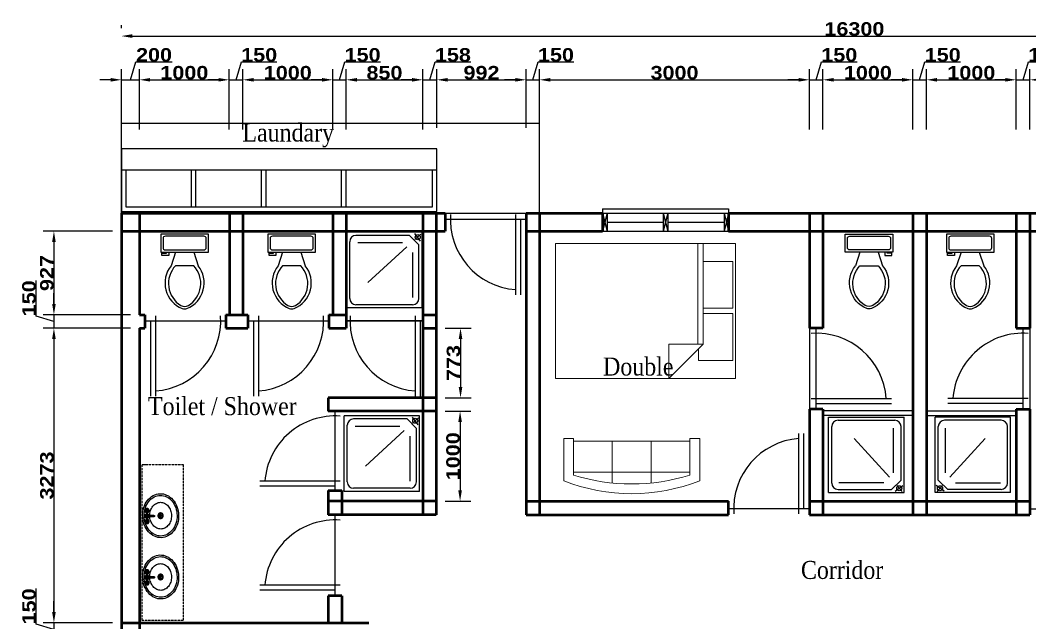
# Model space of a CAD drawing. Header units: metres. Extents: x -375439 to -92892, y 227570 to 490033.
# Drawn here: x -141303 to -130078, y 253145 to 259840 of the extents above; entities that cross this region are included whole.
import ezdxf

# ---------------------------------------------------------------- set-up
doc = ezdxf.new("R2010")
doc.units = ezdxf.units.M
doc.header["$MEASUREMENT"] = 0
doc.linetypes.add('ACAD_ISO05W100', pattern=[36, 24, -3, 0, -3, 0, -3, 0, -3])
for name, color, linetype in [('.18', 7, 'Continuous'), ('.20', 7, 'Continuous'), ('Layer10', 252, 'ACAD_ISO05W100'), ('PLUMBING', 1, 'Continuous')]:
    doc.layers.add(name, color=color, linetype=linetype)
for name, color, linetype, lineweight in [('.25', 1, 'Continuous', 25), ('.50', 7, 'Continuous', 50), ('dimensioning', 1, 'Continuous', 20), ('furniture', 8, 'Continuous', 18)]:
    doc.layers.add(name, color=color, linetype=linetype, lineweight=lineweight)
doc.styles.get("Standard").update_dxf_attribs({"font": ''})
doc.styles.get('Standard').set_extended_font_data('Arial Black')
doc.dimstyles.new('DIN', dxfattribs={"dimtxt": 150, "dimasz": 120, "dimexe": 120, "dimexo": 100, "dimtad": 1, "dimdec": 0, "dimdsep": 46, "dimtxsty": 'Standard', "dimcen": 2.5, "dimadec": 0, "dimazin": 0, "dimtfac": 1, "dimtdec": 0, "dimtmove": 0, "dimatfit": 3, "dimfxl": 1, "dimtvp": 1, "dimtolj": 1, "dimtzin": 0, "dimarcsym": 0})

# ---------------------------------------------------------------- blocks, each defined once
blk = doc.blocks.new('Toilet - top')
for p, q in [((9.5, -6), (9.5, -2)), ((-10, -8.5), (-8, -8.5)), ((-10, -9.5), (-10, -8.5)), ((-8, -8.5), (-8, -8)), ((-7, -8), (-7, -9.5)), ((-4, -8), (-6, -14)), ((4, -8), (6, -14)), ((-7, -9.5), (-10, -9.5)), ((4, -14), (-4, -14))]:
    blk.add_line(p, q)
blk.add_lwpolyline([(10.5, -8), (10.5, 0), (-10.5, 0), (-10.5, -8)], close=True)
for points in [[(-9.5, -2), (-9.5, -6)], [(8.5, -1), (-8.5, -1)], [(-8.5, -7), (8.5, -7)]]:
    blk.add_lwpolyline(points)
for centre, radius, start, end in [((-8.62, -1.88), 0.884, 81.8699, 188.1301), ((8.62, -1.88), 0.884, 351.8699, 98.1301), ((-8.62, -6.12), 0.884, 171.8699, 278.1301), ((8.62, -6.12), 0.884, 261.8699, 8.1301), ((3.52, -21.58), 12.17, 141.4691, 247.9714), ((4.2, -21.82), 11.33, 136.3677, 238.9468), ((-3.52, -21.58), 12.17, 292.0284, 38.5307), ((-4.2, -21.82), 11.33, 301.053, 43.6321), ((0, -27.88), 4, 245.7318, 294.2682), ((0, -29), 4, 254.8605, 285.1395)]:
    blk.add_arc(centre, radius, start, end)
blk = doc.blocks.new('Faucet - Bathroom top')
for p, q in [((-4.107, 0.125), (-4.375, 0.125)), ((-3.75, 0.4788), (-3.75, 0.75)), ((-3.5, 0.482), (-3.5, 0.75)), ((-3.1461, 0.125), (-2.875, 0.125)), ((3.143, 0.125), (2.875, 0.125)), ((3.5, 0.4788), (3.5, 0.75)), ((3.75, 0.482), (3.75, 0.75)), ((4.1039, 0.125), (4.375, 0.125)), ((-4.1039, -0.125), (-4.375, -0.125)), ((-3.75, -0.4821), (-3.75, -0.75)), ((-3.5, -0.4789), (-3.5, -0.75)), ((-3.143, -0.125), (-2.875, -0.125)), ((-0.5, -0.8639), (-0.5, -4.5)), ((0.5, -4.5), (0.5, -0.8631)), ((3.1461, -0.125), (2.875, -0.125)), ((3.5, -0.4821), (3.5, -0.75)), ((3.75, -0.4789), (3.75, -0.75)), ((4.107, -0.125), (4.375, -0.125))]:
    blk.add_line(p, q)
for centre, radius in [((-3.625, 0), 1.375), ((-4.625, 0), 0.2795), ((-3.625, 0), 0.5), ((-3.625, 1), 0.2795), ((-2.625, 0), 0.2795), ((0, 0), 0.5), ((3.625, 0), 1.375), ((2.625, 0), 0.2795), ((3.625, 0), 0.5), ((3.625, 1), 0.2795), ((4.625, 0), 0.2795), ((-3.625, -1), 0.2795), ((3.625, -1), 0.2795)]:
    blk.add_circle(centre, radius)
for centre, radius, start, end in [((-3.625, 0), 1, 105.2407, 164.2093), ((-3.625, 0), 1, 16.44125, 74.07887), ((0, 0), 1.5, 289.6514, 250.3603), ((0, 0), 1, 300.3431, 239.7554), ((3.625, 0), 1, 106.12, 164.0884), ((3.625, 0), 1, 16.23422, 73.90469), ((-3.625, 0), 1, 196.2342, 253.9047), ((-3.625, 0), 1, 286.12, 344.0884), ((0, -4.5), 0.5, 180, 0), ((3.625, 0), 1, 196.4413, 254.0789), ((3.625, 0), 1, 285.2407, 344.2093)]:
    blk.add_arc(centre, radius, start, end)
blk = doc.blocks.new('Sink - Oval top')
for p, q in [((-1, 0), (1, 0)), ((0, 1), (0, -1))]:
    blk.add_line(p, q)
at = {"linetype": 'Continuous'}
for points in [[(-12.23, 0.39, 0.117634), (-11.46, -3.36, 0.104469), (-8.88, -6.8, 0.090016), (-5.08, -9.07, 0.08192), (-0.32, -10.02, 0.08192), (4.49, -9.38, 0.090016), (8.42, -7.36, 0.104469), (11.22, -4.09, 0.117634), (12.23, -0.39, 0.117634), (11.46, 3.36, 0.104469), (8.88, 6.8, 0.090016), (5.08, 9.07, 0.08192), (0.32, 10.02, 0.08192), (-4.49, 9.38, 0.090016), (-8.42, 7.36, 0.104469), (-11.22, 4.09, 0.117634)], [(-11.29, 0.16, 0.118622), (-10.52, -3.25, 0.104678), (-8.07, -6.36, 0.089562), (-4.54, -8.37, 0.081185), (-0.13, -9.15, 0.081185), (4.3, -8.49, 0.089562), (7.89, -6.58, 0.104678), (10.42, -3.55, 0.118622), (11.29, -0.16, 0.118622), (10.52, 3.25, 0.104678), (8.07, 6.36, 0.089562), (4.54, 8.37, 0.081185), (0.13, 9.15, 0.081185), (-4.3, 8.49, 0.089562), (-7.89, 6.58, 0.104678), (-10.42, 3.55, 0.118622)], [(-7.42, 0.08, 0.118283), (-6.91, -2.17, 0.104607), (-5.29, -4.21, 0.089718), (-2.97, -5.53, 0.081436), (-0.07, -6.04, 0.081436), (2.84, -5.59, 0.089718), (5.2, -4.33, 0.104607), (6.86, -2.32, 0.118283), (7.42, -0.08, 0.118283), (6.91, 2.17, 0.104607), (5.29, 4.21, 0.089718), (2.97, 5.53, 0.081436), (0.07, 6.04, 0.081436), (-2.84, 5.59, 0.089718), (-5.2, 4.33, 0.104607), (-6.86, 2.32, 0.118283)]]:
    blk.add_lwpolyline(points, format="xyb", close=True, dxfattribs=at)
for radius in [1.5, 1]:
    blk.add_circle((0, 0), radius)
blk = doc.blocks.new('*D108')
at = {"layer": 'Defpoints', "color": 0}
for p in [(-123878, 259664), (-140178, 258000), (-123878, 257000)]:
    blk.add_point(p, dxfattribs=at)
at = {"layer": 'dimensioning', "color": 0, "lineweight": -2}
for p, q in [((-140178, 259750), (-140178, 259784)), ((-123878, 258750), (-123878, 259784)), ((-140058, 259664), (-123998, 259664))]:
    blk.add_line(p, q, dxfattribs=at)
at = {"layer": 'dimensioning', "color": 0}
for points in [[(-140058, 259684), (-140058, 259644), (-140178, 259664)], [(-123998, 259684), (-123998, 259644), (-123878, 259664)]]:
    blk.add_solid(points, dxfattribs=at)
at = {"layer": 'dimensioning', "color": 0, "insert": (-132028, 259742), "char_height": 150, "attachment_point": 5}
blk.add_mtext('\\A1;16300', dxfattribs=at)
blk = doc.blocks.new('*D109')
at = {"layer": 'Defpoints', "color": 0}
for p in [(-139978, 259178), (-140178, 256874), (-139978, 256874)]:
    blk.add_point(p, dxfattribs=at)
at = {"layer": 'dimensioning', "color": 0, "lineweight": -2}
for p, q in [((-140078, 259178), (-140018, 259376)), ((-140018, 259376), (-139612, 259376)), ((-140178, 258624), (-140178, 259298)), ((-139978, 258624), (-139978, 259298)), ((-140298, 259178), (-140418, 259178)), ((-140178, 259178), (-139978, 259178)), ((-140178, 259178), (-139978, 259178)), ((-139858, 259178), (-139738, 259178))]:
    blk.add_line(p, q, dxfattribs=at)
at = {"layer": 'dimensioning', "color": 0}
for points in [[(-140298, 259198), (-140298, 259158), (-140178, 259178)], [(-139858, 259198), (-139858, 259158), (-139978, 259178)]]:
    blk.add_solid(points, dxfattribs=at)
at = {"layer": 'dimensioning', "color": 0, "insert": (-139815, 259454), "char_height": 150, "attachment_point": 5}
blk.add_mtext('\\A1;200', dxfattribs=at)
blk = doc.blocks.new('*D110')
at = {"layer": 'Defpoints', "color": 0}
for p in [(-138978, 259178), (-139978, 256874), (-138978, 256874)]:
    blk.add_point(p, dxfattribs=at)
at = {"layer": 'dimensioning', "color": 0, "lineweight": -2}
for p, q in [((-139978, 258624), (-139978, 259298)), ((-138978, 258624), (-138978, 259298)), ((-139858, 259178), (-139098, 259178))]:
    blk.add_line(p, q, dxfattribs=at)
at = {"layer": 'dimensioning', "color": 0}
for points in [[(-139858, 259198), (-139858, 259158), (-139978, 259178)], [(-139098, 259198), (-139098, 259158), (-138978, 259178)]]:
    blk.add_solid(points, dxfattribs=at)
at = {"layer": 'dimensioning', "color": 0, "insert": (-139478, 259256), "char_height": 150, "attachment_point": 5}
blk.add_mtext('\\A1;1000', dxfattribs=at)
blk = doc.blocks.new('*D111')
at = {"layer": 'Defpoints', "color": 0}
for p in [(-138828, 259178), (-138978, 256874), (-138828, 256874)]:
    blk.add_point(p, dxfattribs=at)
at = {"layer": 'dimensioning', "color": 0, "lineweight": -2}
for p, q in [((-138903, 259178), (-138843, 259376)), ((-138843, 259376), (-138448, 259376)), ((-138978, 258624), (-138978, 259298)), ((-138828, 258624), (-138828, 259298)), ((-139098, 259178), (-139218, 259178)), ((-138978, 259178), (-138828, 259178)), ((-138978, 259178), (-138828, 259178)), ((-138708, 259178), (-138588, 259178))]:
    blk.add_line(p, q, dxfattribs=at)
at = {"layer": 'dimensioning', "color": 0}
for points in [[(-139098, 259198), (-139098, 259158), (-138978, 259178)], [(-138708, 259198), (-138708, 259158), (-138828, 259178)]]:
    blk.add_solid(points, dxfattribs=at)
at = {"layer": 'dimensioning', "color": 0, "insert": (-138646, 259454), "char_height": 150, "attachment_point": 5}
blk.add_mtext('\\A1;150', dxfattribs=at)
blk = doc.blocks.new('*D112')
at = {"layer": 'Defpoints', "color": 0}
for p in [(-137828, 259178), (-138828, 256874), (-137828, 256874)]:
    blk.add_point(p, dxfattribs=at)
at = {"layer": 'dimensioning', "color": 0, "lineweight": -2}
for p, q in [((-138828, 258624), (-138828, 259298)), ((-137828, 258624), (-137828, 259298)), ((-138708, 259178), (-137948, 259178))]:
    blk.add_line(p, q, dxfattribs=at)
at = {"layer": 'dimensioning', "color": 0}
for points in [[(-138708, 259198), (-138708, 259158), (-138828, 259178)], [(-137948, 259198), (-137948, 259158), (-137828, 259178)]]:
    blk.add_solid(points, dxfattribs=at)
at = {"layer": 'dimensioning', "color": 0, "insert": (-138328, 259256), "char_height": 150, "attachment_point": 5}
blk.add_mtext('\\A1;1000', dxfattribs=at)
blk = doc.blocks.new('*D113')
at = {"layer": 'Defpoints', "color": 0}
for p in [(-137678, 259178), (-137828, 256874), (-137678, 256874)]:
    blk.add_point(p, dxfattribs=at)
at = {"layer": 'dimensioning', "color": 0, "lineweight": -2}
for p, q in [((-137753, 259178), (-137693, 259376)), ((-137693, 259376), (-137298, 259376)), ((-137828, 258624), (-137828, 259298)), ((-137678, 258624), (-137678, 259298)), ((-137948, 259178), (-138068, 259178)), ((-137828, 259178), (-137678, 259178)), ((-137828, 259178), (-137678, 259178)), ((-137558, 259178), (-137438, 259178))]:
    blk.add_line(p, q, dxfattribs=at)
at = {"layer": 'dimensioning', "color": 0}
for points in [[(-137948, 259198), (-137948, 259158), (-137828, 259178)], [(-137558, 259198), (-137558, 259158), (-137678, 259178)]]:
    blk.add_solid(points, dxfattribs=at)
at = {"layer": 'dimensioning', "color": 0, "insert": (-137496, 259454), "char_height": 150, "attachment_point": 5}
blk.add_mtext('\\A1;150', dxfattribs=at)
blk = doc.blocks.new('*D114')
at = {"layer": 'Defpoints', "color": 0}
for p in [(-136828, 259178), (-137678, 256874), (-136828, 256874)]:
    blk.add_point(p, dxfattribs=at)
at = {"layer": 'dimensioning', "color": 0, "lineweight": -2}
for p, q in [((-137678, 258624), (-137678, 259298)), ((-136828, 258624), (-136828, 259298)), ((-137558, 259178), (-136948, 259178))]:
    blk.add_line(p, q, dxfattribs=at)
at = {"layer": 'dimensioning', "color": 0}
for points in [[(-137558, 259198), (-137558, 259158), (-137678, 259178)], [(-136948, 259198), (-136948, 259158), (-136828, 259178)]]:
    blk.add_solid(points, dxfattribs=at)
at = {"layer": 'dimensioning', "color": 0, "insert": (-137253, 259256), "char_height": 150, "attachment_point": 5}
blk.add_mtext('\\A1;850', dxfattribs=at)
blk = doc.blocks.new('*D115')
at = {"layer": 'Defpoints', "color": 0}
for p in [(-136670, 259178), (-136828, 256874), (-136670, 256894)]:
    blk.add_point(p, dxfattribs=at)
at = {"layer": 'dimensioning', "color": 0, "lineweight": -2}
for p, q in [((-136749, 259178), (-136689, 259376)), ((-136689, 259376), (-136294, 259376)), ((-136828, 258624), (-136828, 259298)), ((-136670, 258644), (-136670, 259298)), ((-136948, 259178), (-137068, 259178)), ((-136828, 259178), (-136670, 259178)), ((-136828, 259178), (-136670, 259178)), ((-136550, 259178), (-136430, 259178))]:
    blk.add_line(p, q, dxfattribs=at)
at = {"layer": 'dimensioning', "color": 0}
for points in [[(-136948, 259198), (-136948, 259158), (-136828, 259178)], [(-136550, 259198), (-136550, 259158), (-136670, 259178)]]:
    blk.add_solid(points, dxfattribs=at)
at = {"layer": 'dimensioning', "color": 0, "insert": (-136492, 259454), "char_height": 150, "attachment_point": 5}
blk.add_mtext('\\A1;158', dxfattribs=at)
blk = doc.blocks.new('*D116')
at = {"layer": 'Defpoints', "color": 0}
for p in [(-135678, 259178), (-136670, 256894), (-135678, 256894)]:
    blk.add_point(p, dxfattribs=at)
at = {"layer": 'dimensioning', "color": 0, "lineweight": -2}
for p, q in [((-136670, 258644), (-136670, 259298)), ((-135678, 258644), (-135678, 259298)), ((-136550, 259178), (-135798, 259178))]:
    blk.add_line(p, q, dxfattribs=at)
at = {"layer": 'dimensioning', "color": 0}
for points in [[(-136550, 259198), (-136550, 259158), (-136670, 259178)], [(-135798, 259198), (-135798, 259158), (-135678, 259178)]]:
    blk.add_solid(points, dxfattribs=at)
at = {"layer": 'dimensioning', "color": 0, "insert": (-136174, 259256), "char_height": 150, "attachment_point": 5}
blk.add_mtext('\\A1;992', dxfattribs=at)
blk = doc.blocks.new('*D117')
at = {"layer": 'Defpoints', "color": 0}
for p in [(-135528, 259178), (-135678, 256894), (-135528, 256874)]:
    blk.add_point(p, dxfattribs=at)
at = {"layer": 'dimensioning', "color": 0, "lineweight": -2}
for p, q in [((-135603, 259178), (-135543, 259376)), ((-135543, 259376), (-135148, 259376)), ((-135678, 258644), (-135678, 259298)), ((-135528, 258624), (-135528, 259298)), ((-135798, 259178), (-135918, 259178)), ((-135678, 259178), (-135528, 259178)), ((-135678, 259178), (-135528, 259178)), ((-135408, 259178), (-135288, 259178))]:
    blk.add_line(p, q, dxfattribs=at)
at = {"layer": 'dimensioning', "color": 0}
for points in [[(-135798, 259198), (-135798, 259158), (-135678, 259178)], [(-135408, 259198), (-135408, 259158), (-135528, 259178)]]:
    blk.add_solid(points, dxfattribs=at)
at = {"layer": 'dimensioning', "color": 0, "insert": (-135346, 259454), "char_height": 150, "attachment_point": 5}
blk.add_mtext('\\A1;150', dxfattribs=at)
blk = doc.blocks.new('*D118')
at = {"layer": 'Defpoints', "color": 0}
for p in [(-132528, 259178), (-135528, 256874), (-132528, 256874)]:
    blk.add_point(p, dxfattribs=at)
at = {"layer": 'dimensioning', "color": 0, "lineweight": -2}
for p, q in [((-135528, 258624), (-135528, 259298)), ((-132528, 258624), (-132528, 259298)), ((-135408, 259178), (-132648, 259178))]:
    blk.add_line(p, q, dxfattribs=at)
at = {"layer": 'dimensioning', "color": 0}
for points in [[(-135408, 259198), (-135408, 259158), (-135528, 259178)], [(-132648, 259198), (-132648, 259158), (-132528, 259178)]]:
    blk.add_solid(points, dxfattribs=at)
at = {"layer": 'dimensioning', "color": 0, "insert": (-134028, 259256), "char_height": 150, "attachment_point": 5}
blk.add_mtext('\\A1;3000', dxfattribs=at)
blk = doc.blocks.new('*D119')
at = {"layer": 'Defpoints', "color": 0}
for p in [(-132378, 259178), (-132528, 256874), (-132378, 256874)]:
    blk.add_point(p, dxfattribs=at)
at = {"layer": 'dimensioning', "color": 0, "lineweight": -2}
for p, q in [((-132453, 259178), (-132393, 259376)), ((-132393, 259376), (-131998, 259376)), ((-132528, 258624), (-132528, 259298)), ((-132378, 258624), (-132378, 259298)), ((-132648, 259178), (-132768, 259178)), ((-132528, 259178), (-132378, 259178)), ((-132528, 259178), (-132378, 259178)), ((-132258, 259178), (-132138, 259178))]:
    blk.add_line(p, q, dxfattribs=at)
at = {"layer": 'dimensioning', "color": 0}
for points in [[(-132648, 259198), (-132648, 259158), (-132528, 259178)], [(-132258, 259198), (-132258, 259158), (-132378, 259178)]]:
    blk.add_solid(points, dxfattribs=at)
at = {"layer": 'dimensioning', "color": 0, "insert": (-132196, 259454), "char_height": 150, "attachment_point": 5}
blk.add_mtext('\\A1;150', dxfattribs=at)
blk = doc.blocks.new('*D120')
at = {"layer": 'Defpoints', "color": 0}
for p in [(-131378, 259178), (-132378, 256874), (-131378, 256874)]:
    blk.add_point(p, dxfattribs=at)
at = {"layer": 'dimensioning', "color": 0, "lineweight": -2}
for p, q in [((-132378, 258624), (-132378, 259298)), ((-131378, 258624), (-131378, 259298)), ((-132258, 259178), (-131498, 259178))]:
    blk.add_line(p, q, dxfattribs=at)
at = {"layer": 'dimensioning', "color": 0}
for points in [[(-132258, 259198), (-132258, 259158), (-132378, 259178)], [(-131498, 259198), (-131498, 259158), (-131378, 259178)]]:
    blk.add_solid(points, dxfattribs=at)
at = {"layer": 'dimensioning', "color": 0, "insert": (-131878, 259256), "char_height": 150, "attachment_point": 5}
blk.add_mtext('\\A1;1000', dxfattribs=at)
blk = doc.blocks.new('*D121')
at = {"layer": 'Defpoints', "color": 0}
for p in [(-131228, 259178), (-131378, 256874), (-131228, 256874)]:
    blk.add_point(p, dxfattribs=at)
at = {"layer": 'dimensioning', "color": 0, "lineweight": -2}
for p, q in [((-131303, 259178), (-131243, 259376)), ((-131243, 259376), (-130848, 259376)), ((-131378, 258624), (-131378, 259298)), ((-131228, 258624), (-131228, 259298)), ((-131498, 259178), (-131618, 259178)), ((-131378, 259178), (-131228, 259178)), ((-131378, 259178), (-131228, 259178)), ((-131108, 259178), (-130988, 259178))]:
    blk.add_line(p, q, dxfattribs=at)
at = {"layer": 'dimensioning', "color": 0}
for points in [[(-131498, 259198), (-131498, 259158), (-131378, 259178)], [(-131108, 259198), (-131108, 259158), (-131228, 259178)]]:
    blk.add_solid(points, dxfattribs=at)
at = {"layer": 'dimensioning', "color": 0, "insert": (-131046, 259454), "char_height": 150, "attachment_point": 5}
blk.add_mtext('\\A1;150', dxfattribs=at)
blk = doc.blocks.new('*D122')
at = {"layer": 'Defpoints', "color": 0}
for p in [(-130228, 259178), (-131228, 256874), (-130228, 256874)]:
    blk.add_point(p, dxfattribs=at)
at = {"layer": 'dimensioning', "color": 0, "lineweight": -2}
for p, q in [((-131228, 258624), (-131228, 259298)), ((-130228, 258624), (-130228, 259298)), ((-131108, 259178), (-130348, 259178))]:
    blk.add_line(p, q, dxfattribs=at)
at = {"layer": 'dimensioning', "color": 0}
for points in [[(-131108, 259198), (-131108, 259158), (-131228, 259178)], [(-130348, 259198), (-130348, 259158), (-130228, 259178)]]:
    blk.add_solid(points, dxfattribs=at)
at = {"layer": 'dimensioning', "color": 0, "insert": (-130728, 259256), "char_height": 150, "attachment_point": 5}
blk.add_mtext('\\A1;1000', dxfattribs=at)
blk = doc.blocks.new('*D123')
at = {"layer": 'Defpoints', "color": 0}
for p in [(-130078, 259178), (-130228, 256874), (-130078, 256874)]:
    blk.add_point(p, dxfattribs=at)
at = {"layer": 'dimensioning', "color": 0, "lineweight": -2}
for p, q in [((-130153, 259178), (-130093, 259376)), ((-130093, 259376), (-129698, 259376)), ((-130228, 258624), (-130228, 259298)), ((-130078, 258624), (-130078, 259298)), ((-130348, 259178), (-130468, 259178)), ((-130228, 259178), (-130078, 259178)), ((-130228, 259178), (-130078, 259178)), ((-129958, 259178), (-129838, 259178))]:
    blk.add_line(p, q, dxfattribs=at)
at = {"layer": 'dimensioning', "color": 0}
for points in [[(-130348, 259198), (-130348, 259158), (-130228, 259178)], [(-129958, 259198), (-129958, 259158), (-130078, 259178)]]:
    blk.add_solid(points, dxfattribs=at)
at = {"layer": 'dimensioning', "color": 0, "insert": (-129896, 259454), "char_height": 150, "attachment_point": 5}
blk.add_mtext('\\A1;150', dxfattribs=at)
blk = doc.blocks.new('*D128')
at = {"layer": 'Defpoints', "color": 0}
for p in [(-140178, 257495), (-140928, 256568), (-139978, 256568)]:
    blk.add_point(p, dxfattribs=at)
at = {"layer": 'dimensioning', "color": 0, "lineweight": -2}
for p, q in [((-140278, 257495), (-141048, 257495)), ((-140928, 257375), (-140928, 256688)), ((-140078, 256568), (-141048, 256568))]:
    blk.add_line(p, q, dxfattribs=at)
at = {"layer": 'dimensioning', "color": 0}
for points in [[(-140948, 257375), (-140908, 257375), (-140928, 257495)], [(-140948, 256688), (-140908, 256688), (-140928, 256568)]]:
    blk.add_solid(points, dxfattribs=at)
at = {"layer": 'dimensioning', "color": 0, "insert": (-141006, 257031), "char_height": 150, "attachment_point": 5, "rotation": 90}
blk.add_mtext('\\A1;927', dxfattribs=at)
blk = doc.blocks.new('*D129')
at = {"layer": 'Defpoints', "color": 0}
for p in [(-139978, 256568), (-140928, 256418), (-139978, 256418)]:
    blk.add_point(p, dxfattribs=at)
at = {"layer": 'dimensioning', "color": 0, "lineweight": -2}
for p, q in [((-141126, 256552), (-141126, 256947)), ((-140928, 256688), (-140928, 256808)), ((-140928, 256493), (-141126, 256552)), ((-140078, 256568), (-141048, 256568)), ((-140928, 256568), (-140928, 256418)), ((-140928, 256568), (-140928, 256418)), ((-140078, 256418), (-141048, 256418)), ((-140928, 256298), (-140928, 256178))]:
    blk.add_line(p, q, dxfattribs=at)
at = {"layer": 'dimensioning', "color": 0}
for points in [[(-140948, 256688), (-140908, 256688), (-140928, 256568)], [(-140948, 256298), (-140908, 256298), (-140928, 256418)]]:
    blk.add_solid(points, dxfattribs=at)
at = {"layer": 'dimensioning', "color": 0, "insert": (-141205, 256750), "char_height": 150, "attachment_point": 5, "rotation": 90}
blk.add_mtext('\\A1;150', dxfattribs=at)
blk = doc.blocks.new('*D130')
at = {"layer": 'Defpoints', "color": 0}
for p in [(-139978, 256418), (-140928, 253145), (-140178, 253145)]:
    blk.add_point(p, dxfattribs=at)
at = {"layer": 'dimensioning', "color": 0, "lineweight": -2}
for p, q in [((-140078, 256418), (-141048, 256418)), ((-140928, 256298), (-140928, 253265)), ((-140278, 253145), (-141048, 253145))]:
    blk.add_line(p, q, dxfattribs=at)
at = {"layer": 'dimensioning', "color": 0}
for points in [[(-140948, 256298), (-140908, 256298), (-140928, 256418)], [(-140948, 253265), (-140908, 253265), (-140928, 253145)]]:
    blk.add_solid(points, dxfattribs=at)
at = {"layer": 'dimensioning', "color": 0, "insert": (-141006, 254781), "char_height": 150, "attachment_point": 5, "rotation": 90}
blk.add_mtext('\\A1;3273', dxfattribs=at)
blk = doc.blocks.new('*D131')
at = {"layer": 'Defpoints', "color": 0}
for p in [(-140178, 253145), (-140928, 252995), (-140178, 252995)]:
    blk.add_point(p, dxfattribs=at)
at = {"layer": 'dimensioning', "color": 0, "lineweight": -2}
for p, q in [((-141126, 253129), (-141126, 253524)), ((-140928, 253265), (-140928, 253385)), ((-140278, 253145), (-141048, 253145)), ((-140928, 253145), (-140928, 252995)), ((-140928, 253145), (-140928, 252995)), ((-140928, 253070), (-141126, 253129)), ((-140278, 252995), (-141048, 252995)), ((-140928, 252875), (-140928, 252755))]:
    blk.add_line(p, q, dxfattribs=at)
at = {"layer": 'dimensioning', "color": 0}
for points in [[(-140948, 253265), (-140908, 253265), (-140928, 253145)], [(-140948, 252875), (-140908, 252875), (-140928, 252995)]]:
    blk.add_solid(points, dxfattribs=at)
at = {"layer": 'dimensioning', "color": 0, "insert": (-141205, 253327), "char_height": 150, "attachment_point": 5, "rotation": 90}
blk.add_mtext('\\A1;150', dxfattribs=at)
blk = doc.blocks.new('*D136')
at = {"layer": 'Defpoints', "color": 0}
for p in [(-136678, 256418), (-136678, 255645), (-136407, 255645)]:
    blk.add_point(p, dxfattribs=at)
at = {"layer": 'dimensioning', "color": 0, "lineweight": -2}
for p, q in [((-136578, 256418), (-136287, 256418)), ((-136407, 256298), (-136407, 255765)), ((-136578, 255645), (-136287, 255645))]:
    blk.add_line(p, q, dxfattribs=at)
at = {"layer": 'dimensioning', "color": 0}
for points in [[(-136427, 256298), (-136387, 256298), (-136407, 256418)], [(-136427, 255765), (-136387, 255765), (-136407, 255645)]]:
    blk.add_solid(points, dxfattribs=at)
at = {"layer": 'dimensioning', "color": 0, "insert": (-136485, 256031), "char_height": 150, "attachment_point": 5, "rotation": 90}
blk.add_mtext('\\A1;773', dxfattribs=at)
blk = doc.blocks.new('*D137')
at = {"layer": 'Defpoints', "color": 0}
for p in [(-136678, 255495), (-136678, 254495), (-136412, 254495)]:
    blk.add_point(p, dxfattribs=at)
at = {"layer": 'dimensioning', "color": 0, "lineweight": -2}
for p, q in [((-136578, 255495), (-136292, 255495)), ((-136412, 255375), (-136412, 254615)), ((-136578, 254495), (-136292, 254495))]:
    blk.add_line(p, q, dxfattribs=at)
at = {"layer": 'dimensioning', "color": 0}
for points in [[(-136432, 255375), (-136392, 255375), (-136412, 255495)], [(-136432, 254615), (-136392, 254615), (-136412, 254495)]]:
    blk.add_solid(points, dxfattribs=at)
at = {"layer": 'dimensioning', "color": 0, "insert": (-136490, 254995), "char_height": 150, "attachment_point": 5, "rotation": 90}
blk.add_mtext('\\A1;1000', dxfattribs=at)

msp = doc.modelspace()

# ---------------------------------------------------------------- linework, layer by layer
at = {"layer": '.20'}
for p, q in [((-140177.6, 257694.8), (-140177.6, 258694.8)), ((-140177.6, 258694.8), (-135527.6, 258694.8)), ((-135527.6, 257694.8), (-135527.6, 258694.8)), ((-136670, 258410), (-140177.6, 258410)), ((-140177.6, 258410), (-140177.6, 257714.8)), ((-136670, 257714.8), (-136670, 258410)), ((-136670, 258172.4), (-140177.6, 258172.4)), ((-140127.6, 258172.4), (-140127.6, 257764.8)), ((-139400, 257764.8), (-139400, 258172.4)), ((-139350, 257764.8), (-139350, 258172.4)), ((-138620, 257764.8), (-138620, 258172.4)), ((-138570, 257764.8), (-138570, 258172.4)), ((-137730, 257764.8), (-137730, 258172.4)), ((-137680, 257764.8), (-137680, 258172.4)), ((-136720, 257764.8), (-136720, 258172.4)), ((-140127.6, 257764.8), (-136720, 257764.8)), ((-140177.6, 257714.8), (-136670, 257714.8)), ((-136577.6, 257694.8), (-135677.6, 257694.8)), ((-134827.3, 257694.8), (-134827.3, 257494.8)), ((-133427.3, 257694.8), (-133427.3, 257494.8)), ((-132527.6, 256419.8), (-132527.6, 255519.8)), ((-130077.6, 256419.8), (-130077.6, 255519.8)), ((-131377.6, 255499.4), (-132377.6, 255499.4)), ((-131227.6, 255499.4), (-130227.6, 255499.4)), ((-131377.6, 255449.4), (-132377.6, 255449.4)), ((-131227.6, 255449.4), (-130227.6, 255449.4))]:
    msp.add_line(p, q, dxfattribs=at)
at = {"layer": '.25'}
for p, q in [((-134827.3, 257744.8), (-133427.3, 257744.8)), ((-134827.3, 257744.8), (-134827.3, 257694.8)), ((-133427.3, 257744.8), (-133427.3, 257694.8)), ((-135677.6, 257626.8), (-136577.6, 257626.8)), ((-135794.7, 257682.6), (-135794.7, 256789.7)), ((-135738.9, 257626.8), (-135738.9, 256789.7)), ((-134827.3, 257694.8), (-133427.3, 257694.8)), ((-134777.3, 257694.8), (-134827.3, 257494.8)), ((-134827.3, 257694.8), (-134777.3, 257494.8)), ((-134777.3, 257694.8), (-134777.3, 257494.8)), ((-134102.3, 257694.8), (-134152.3, 257494.8)), ((-134152.3, 257694.8), (-134102.3, 257494.8)), ((-134152.3, 257694.8), (-134152.3, 257494.8)), ((-134102.3, 257694.8), (-134102.3, 257494.8)), ((-133427.3, 257694.8), (-133477.3, 257494.8)), ((-133477.3, 257694.8), (-133427.3, 257494.8)), ((-133477.3, 257694.8), (-133477.3, 257494.8)), ((-134777.3, 257594.8), (-134152.3, 257594.8)), ((-134102.3, 257594.8), (-133477.3, 257594.8)), ((-134827.3, 257494.8), (-133427.3, 257494.8)), ((-139798.9, 256555.6), (-139798.9, 255662.7)), ((-138654.5, 256555.6), (-138654.5, 255662.7)), ((-136910.8, 256555.6), (-136910.8, 255662.7)), ((-139916, 256499.8), (-139016, 256499.8)), ((-139854.7, 256499.8), (-139854.7, 255662.7)), ((-138771.6, 256499.8), (-137871.6, 256499.8)), ((-138710.3, 256499.8), (-138710.3, 255662.7)), ((-137677.6, 256499.8), (-136827.6, 256499.8)), ((-136827.6, 256499.8), (-137677.6, 256499.8)), ((-136855, 256499.8), (-136855, 255662.7)), ((-132452.6, 255519.8), (-132452.6, 256419.8)), ((-130152.6, 255519.8), (-130152.6, 256419.8)), ((-132508.4, 255636.9), (-131615.5, 255636.9)), ((-130096.8, 255636.9), (-130989.6, 255636.9)), ((-137802.6, 254614.6), (-137802.6, 255500.5)), ((-132452.6, 255581.1), (-131615.5, 255581.1)), ((-130152.6, 255581.1), (-130989.6, 255581.1)), ((-132644.7, 254357), (-132644.7, 255249.9)), ((-132588.9, 254412.8), (-132588.9, 255249.9)), ((-137746.8, 254717.6), (-138639.6, 254717.6)), ((-137802.6, 254661.8), (-138639.6, 254661.8)), ((-132527.6, 254412.8), (-133427.6, 254412.8)), ((-130077.6, 254410), (-129177.6, 254410)), ((-137802.6, 253444.8), (-137802.6, 254344.8)), ((-137746.8, 253561.9), (-138639.6, 253561.9)), ((-137802.6, 253506.1), (-138639.6, 253506.1))]:
    msp.add_line(p, q, dxfattribs=at)
for centre, start, end in [((-135738.9, 257626.8), 175.90396, 265.90396), ((-139854.7, 256499.8), 274.09604, 4.09604), ((-138710.3, 256499.8), 274.09604, 4.09604), ((-136855, 256499.8), 175.90396, 265.90396), ((-132452.6, 255581.1), 4.09604, 94.09604), ((-130152.6, 255581.1), 85.90396, 175.90396), ((-137802.6, 254661.8), 85.90396, 175.90396), ((-132588.9, 254412.8), 94.09604, 184.09604), ((-137802.6, 253506.1), 85.90396, 175.90396)]:
    msp.add_arc(centre, 781.2, start, end, dxfattribs=at)
at = {"layer": '.50'}
for p, q in [((-140177.6, 257694.8), (-140177.6, 249794.8)), ((-140177.6, 257694.8), (-136577.6, 257694.8)), ((-139977.6, 257694.8), (-139977.6, 256567.8)), ((-138977.6, 257694.8), (-138977.6, 256567.8)), ((-138827.6, 257694.8), (-138827.6, 256567.8)), ((-137827.6, 257694.8), (-137827.6, 256567.8)), ((-137677.6, 257694.8), (-137677.6, 256417.8)), ((-136827.6, 257694.8), (-136827.6, 254344.8)), ((-136677.6, 257694.8), (-136677.6, 254344.8)), ((-136577.6, 257694.8), (-136577.6, 257494.8)), ((-135677.6, 257694.8), (-135677.6, 254344.8)), ((-135677.6, 257694.8), (-134827.3, 257694.8)), ((-135527.6, 257694.8), (-135527.6, 254344.8)), ((-134827.3, 257694.8), (-134827.3, 257494.8)), ((-134827.3, 257694.8), (-134827.3, 257494.8)), ((-133427.3, 257694.8), (-129435.8, 257694.8)), ((-133427.3, 257694.8), (-133427.3, 257494.8)), ((-132527.6, 257694.8), (-132527.6, 256419.8)), ((-132377.6, 257694.8), (-132377.6, 256419.8)), ((-131377.6, 257694.8), (-131377.6, 254344.8)), ((-131227.6, 257694.8), (-131227.6, 254344.8)), ((-130227.6, 257694.8), (-130227.6, 256419.8)), ((-130077.6, 257694.8), (-130077.6, 256419.8)), ((-140177.6, 257494.8), (-136577.6, 257494.8)), ((-135677.6, 257494.8), (-134827.3, 257494.8)), ((-133427.3, 257494.8), (-129435.8, 257494.8)), ((-139977.6, 256567.8), (-139916, 256567.8)), ((-139916, 256567.8), (-139916, 256417.8)), ((-139016, 256567.8), (-139016, 256417.8)), ((-139016, 256567.8), (-138771.6, 256567.8)), ((-138771.6, 256567.8), (-138771.6, 256417.8)), ((-137871.6, 256567.8), (-137871.6, 256417.8)), ((-137871.6, 256567.8), (-137677.6, 256567.8)), ((-136827.6, 256567.8), (-136677.6, 256567.8)), ((-139977.6, 256417.8), (-139916, 256417.8)), ((-139977.6, 256417.8), (-139977.6, 249794.8)), ((-139016, 256417.8), (-138771.6, 256417.8)), ((-137871.6, 256417.8), (-137677.6, 256417.8)), ((-136827.6, 256417.8), (-136677.6, 256417.8)), ((-132377.6, 256419.8), (-132527.6, 256419.8)), ((-130227.6, 256419.8), (-130077.6, 256419.8)), ((-136677.6, 255644.8), (-137877.6, 255644.8)), ((-137877.6, 255644.8), (-137877.6, 255494.8)), ((-136677.6, 255494.8), (-137877.6, 255494.8)), ((-132377.6, 255519.8), (-132527.6, 255519.8)), ((-132527.6, 255519.8), (-132527.6, 254344.8)), ((-132377.6, 255519.8), (-132377.6, 254344.8)), ((-130227.6, 255519.8), (-130077.6, 255519.8)), ((-130227.6, 255519.8), (-130227.6, 254344.8)), ((-130077.6, 255519.8), (-130077.6, 254344.8)), ((-137877.6, 254614.6), (-137877.6, 254344.8)), ((-137877.6, 254614.6), (-137727.6, 254614.6)), ((-137727.6, 254614.6), (-137727.6, 254344.8)), ((-136677.6, 254494.8), (-137877.6, 254494.8)), ((-135677.6, 254494.8), (-133427.6, 254494.8)), ((-133427.6, 254344.8), (-133427.6, 254494.8)), ((-132527.6, 254494.8), (-131377.6, 254494.8)), ((-131377.6, 254494.8), (-130077.6, 254494.8)), ((-136677.6, 254344.8), (-137877.6, 254344.8)), ((-135677.6, 254344.8), (-133427.6, 254344.8)), ((-132527.6, 254344.8), (-131377.6, 254344.8)), ((-131377.6, 254344.8), (-130077.6, 254344.8)), ((-137727.6, 253444.8), (-137877.6, 253444.8)), ((-137877.6, 253444.8), (-137877.6, 253144.8)), ((-137727.6, 253444.8), (-137727.6, 253144.8)), ((-140177.6, 253144.8), (-137427.6, 253144.8))]:
    msp.add_line(p, q, dxfattribs=at)
at = {"layer": 'furniture'}
for p, q in [((-135350, 255860), (-135350, 257360)), ((-135350, 257360), (-133350, 257360)), ((-133770, 256240), (-133770, 257360)), ((-133710, 257360), (-133710, 256240)), ((-133350, 257360), (-133350, 255860)), ((-133710, 257160), (-133380, 257160)), ((-133380, 257160), (-133380, 256640)), ((-133380, 256640), (-133710, 256640)), ((-133710, 256580), (-133380, 256580)), ((-133380, 256580), (-133380, 256060)), ((-134090, 256240), (-134090, 255860)), ((-134090, 255860), (-133710, 256240)), ((-133710, 256240), (-134090, 256240)), ((-133760, 256060), (-133760, 256190)), ((-133380, 256060), (-133760, 256060)), ((-133350, 255860), (-135350, 255860)), ((-135152, 255191.1), (-135152, 254785.6)), ((-133856, 255163.1), (-135152, 255163.1)), ((-134720, 255163.1), (-134720, 254697.9)), ((-134288, 255163.1), (-134288, 254697.9)), ((-133856, 255191.1), (-133856, 254785.6)), ((-133856, 254820), (-135152, 254820))]:
    msp.add_line(p, q, dxfattribs=at)
for points in [[(-135260, 254723.1), (-135260, 255191.1), (-135152, 255191.1)], [(-133856, 255191.1), (-133748, 255191.1), (-133748, 254723.1)]]:
    msp.add_lwpolyline(points, dxfattribs=at)
for centre, radius, start, end in [((-134504, 256635.6), 2056.5, 248.43141, 291.5686), ((-134504, 256868.7), 2181.5, 252.72033, 287.2797)]:
    msp.add_arc(centre, radius, start, end, dxfattribs=at)
at = {"layer": 'Layer10'}
msp.add_lwpolyline([(-139950.9, 253172.6), (-139485.9, 253172.6), (-139485.9, 254900.5), (-139950.9, 254900.5)], close=True, dxfattribs=at)
at = {"layer": 'PLUMBING'}
for p, q in [((-136834.6, 257484.2), (-137674.6, 257484.2)), ((-137674.6, 256644.2), (-137674.6, 257484.2)), ((-136974.6, 257449.2), (-137569.6, 257449.2)), ((-136869.6, 257344.2), (-136974.6, 257449.2)), ((-136852.4, 257383.6), (-136914.9, 257471.1)), ((-136848.7, 257461.6), (-136914.4, 257402.2)), ((-136834.6, 256644.2), (-136834.6, 257484.2)), ((-137639.6, 256749.2), (-137639.6, 257379.2)), ((-137053.6, 257367.4), (-137549.9, 257367.4)), ((-137005.5, 257320.7), (-137437.9, 256926.6)), ((-136869.6, 256749.2), (-136869.6, 257344.2)), ((-136941.9, 257259.1), (-136941.9, 256758.6)), ((-136834.6, 256644.2), (-137674.6, 256644.2)), ((-136939.6, 256679.2), (-137569.6, 256679.2)), ((-136862, 255444.4), (-137702, 255444.4)), ((-137702, 254604.4), (-137702, 255444.4)), ((-137002, 255409.4), (-137597, 255409.4)), ((-136897, 255304.4), (-137002, 255409.4)), ((-136879.8, 255343.8), (-136942.3, 255431.3)), ((-136876.1, 255421.8), (-136941.7, 255362.4)), ((-136862, 254604.4), (-136862, 255444.4)), ((-132314.7, 254591), (-132314.7, 255431)), ((-132314.7, 255431), (-131474.7, 255431)), ((-132209.7, 255396), (-131579.7, 255396)), ((-131474.7, 254591), (-131474.7, 255431)), ((-131130.5, 254591), (-131130.5, 255431)), ((-130290.5, 255431), (-131130.5, 255431)), ((-130395.5, 255396), (-131025.5, 255396)), ((-130290.5, 254591), (-130290.5, 255431)), ((-137667, 254709.4), (-137667, 255339.4)), ((-137081, 255327.6), (-137577.2, 255327.6)), ((-137032.8, 255280.9), (-137465.2, 254886.8)), ((-136897, 254709.4), (-136897, 255304.4)), ((-132279.7, 254696), (-132279.7, 255326)), ((-131591.5, 254810.1), (-131591.5, 255306.3)), ((-131509.7, 254731), (-131509.7, 255326)), ((-131095.5, 254731), (-131095.5, 255326)), ((-131013.6, 254810.1), (-131013.6, 255306.3)), ((-130325.5, 254696), (-130325.5, 255326)), ((-136969.2, 255219.3), (-136969.2, 254718.8)), ((-131638.1, 254761.9), (-132032.2, 255194.3)), ((-130967, 254761.9), (-130572.9, 255194.3)), ((-131614.7, 254626), (-131509.7, 254731)), ((-130990.5, 254626), (-131095.5, 254731)), ((-136862, 254604.4), (-137702, 254604.4)), ((-136967, 254639.4), (-137597, 254639.4)), ((-132209.7, 254626), (-131614.7, 254626)), ((-131699.7, 254698.3), (-132200.2, 254698.3)), ((-131575.2, 254608.8), (-131487.7, 254671.3)), ((-131497.3, 254605.1), (-131556.7, 254670.8)), ((-131029.9, 254608.8), (-131117.4, 254671.3)), ((-131107.8, 254605.1), (-131048.5, 254670.8)), ((-130395.5, 254626), (-130990.5, 254626)), ((-130905.4, 254698.3), (-130404.9, 254698.3)), ((-132314.7, 254591), (-131474.7, 254591)), ((-130290.5, 254591), (-131130.5, 254591))]:
    msp.add_line(p, q, dxfattribs=at)
for centre in [(-136883.4, 257429.9), (-136910.8, 255390.1), (-131529, 254639.8), (-131076.2, 254639.8)]:
    msp.add_circle(centre, 28.3, dxfattribs=at)
for centre, start, end in [((-137569.6, 257379.2), 90, 180), ((-137569.6, 256749.2), 180, 270), ((-136939.6, 256749.2), 270, 0), ((-137597, 255339.4), 90, 180), ((-132209.7, 255326), 90, 180), ((-131579.7, 255326), 0, 90), ((-131025.5, 255326), 90, 180), ((-130395.5, 255326), 360, 90), ((-137597, 254709.4), 180, 270), ((-136967, 254709.4), 270, 0), ((-132209.7, 254696), 180, 270), ((-130395.5, 254696), 270, 360)]:
    msp.add_arc(centre, 70, start, end, dxfattribs=at)

# ---------------------------------------------------------------- block references
at = {"layer": 'Layer10'}
for name, p, xscale, yscale, zscale, rotation in [('Sink - Oval top', (-139741.7, 254334.9), -20, 20, 20, 270), ('Faucet - Bathroom top', (-139892.8, 254330.5), -16.79999999998836, 16.79999999998836, 16.8, 89.99999999999999), ('Sink - Oval top', (-139741.7, 253653.8), -20, 20, 20, 270), ('Faucet - Bathroom top', (-139892.8, 253649.4), -16.79999999998836, 16.79999999998836, 16.8, 89.99999999999999)]:
    msp.add_blockref(name, p, dxfattribs=dict(at, xscale=xscale, yscale=yscale, zscale=zscale, rotation=rotation))
at = {"layer": 'PLUMBING', "yscale": 25.20000000001164, "zscale": 25.2}
for p, xscale in [((-139474.9, 257464.4), 25.20000000001164), ((-138284.3, 257464.4), 25.20000000001164), ((-131865.1, 257464.4), -25.20000000001164), ((-130740.1, 257464.4), 25.20000000001164)]:
    msp.add_blockref('Toilet - top', p, dxfattribs=dict(at, xscale=xscale))

# ---------------------------------------------------------------- texts
at = {"layer": '.18', "char_height": 200, "width": 4077.3, "attachment_point": 1}
for s, insert in [('{\\fGaramond|b0|i0|c0|p18;Laundary}', (-138832, 258692.2)), ('{\\fGaramond|b0|i0|c0|p18;Double}', (-134822, 256092.2)), ('{\\fGaramond|b0|i0|c0|p18;Toilet / Shower}', (-139882, 255652.2)), ('{\\fGaramond|b0|i0|c0|p18;Corridor}', (-132622, 253832.2))]:
    msp.add_mtext(s, dxfattribs=dict(at, insert=insert))

# ---------------------------------------------------------------- dimensions: what is measured, and where the dimension line sits
at = {"layer": 'dimensioning'}
for base, p1, p2, override, picture, middle in [((-123877.6, 259663.6), (-140177.6, 258000), (-123877.6, 257000), {"dimexo": 1750, "dimtmove": 1}, '*D108', (-132027.6, 259741.8)), ((-139977.6, 259177.6), (-140177.6, 256873.7), (-139977.6, 256873.7), {"dimexe": 120, "dimexo": 1750, "dimtmove": 1}, '*D109', (-140017.4, 259454.3)), ((-138827.6, 259177.6), (-138977.6, 256873.7), (-138827.6, 256873.7), {"dimexo": 1750, "dimtmove": 1}, '*D111', (-138842.4, 259454.3)), ((-137677.6, 259177.6), (-137827.6, 256873.7), (-137677.6, 256873.7), {"dimexo": 1750, "dimtmove": 1}, '*D113', (-137692.4, 259454.3)), ((-136670, 259177.6), (-136827.6, 256873.7), (-136670, 256893.7), {"dimexo": 1750, "dimtmove": 1}, '*D115', (-136688.6, 259454.3)), ((-135527.6, 259177.6), (-135677.6, 256893.7), (-135527.6, 256873.7), {"dimexo": 1750, "dimtmove": 1}, '*D117', (-135542.4, 259454.3)), ((-132377.6, 259177.6), (-132527.6, 256873.7), (-132377.6, 256873.7), {"dimexo": 1750, "dimtmove": 1}, '*D119', (-132392.4, 259454.3)), ((-131227.6, 259177.6), (-131377.6, 256873.7), (-131227.6, 256873.7), {"dimexo": 1750, "dimtmove": 1}, '*D121', (-131242.4, 259454.3)), ((-130077.6, 259177.6), (-130227.6, 256873.7), (-130077.6, 256873.7), {"dimexo": 1750, "dimtmove": 1}, '*D123', (-130092.4, 259454.3)), ((-138977.6, 259177.6), (-139977.6, 256873.7), (-138977.6, 256873.7), {"dimexo": 1750, "dimtmove": 1}, '*D110', (-139477.6, 259255.8)), ((-137827.6, 259177.6), (-138827.6, 256873.7), (-137827.6, 256873.7), {"dimexo": 1750, "dimtmove": 1}, '*D112', (-138327.6, 259255.8)), ((-136827.6, 259177.6), (-137677.6, 256873.7), (-136827.6, 256873.7), {"dimexo": 1750, "dimtmove": 1}, '*D114', (-137252.6, 259255.8)), ((-135677.6, 259177.6), (-136670, 256893.7), (-135677.6, 256893.7), {"dimexo": 1750, "dimtmove": 1}, '*D116', (-136173.8, 259255.8)), ((-132527.6, 259177.6), (-135527.6, 256873.7), (-132527.6, 256873.7), {"dimexo": 1750, "dimtmove": 1}, '*D118', (-134027.6, 259255.8)), ((-131377.6, 259177.6), (-132377.6, 256873.7), (-131377.6, 256873.7), {"dimexo": 1750, "dimtmove": 1}, '*D120', (-131877.6, 259255.8)), ((-130227.6, 259177.6), (-131227.6, 256873.7), (-130227.6, 256873.7), {"dimexo": 1750, "dimtmove": 1}, '*D122', (-130727.6, 259255.8))]:
    dim = msp.add_linear_dim(base=base, p1=p1, p2=p2, dimstyle='DIN', override=override, dxfattribs=at)
    dim.commit()
    dim.dimension.update_dxf_attribs({"geometry": picture, "text_midpoint": middle})
for base, p1, p2, picture, middle in [((-140927.9, 256567.8), (-140177.6, 257494.8), (-139977.6, 256567.8), '*D128', (-141006.1, 257031.3)), ((-136407.1, 255644.8), (-136677.6, 256417.8), (-136677.6, 255644.8), '*D136', (-136485.3, 256031.3)), ((-136411.8, 254494.8), (-136677.6, 255494.8), (-136677.6, 254494.8), '*D137', (-136490, 254994.8))]:
    dim = msp.add_linear_dim(base=base, p1=p1, p2=p2, angle=90, dimstyle='DIN', dxfattribs=at)
    dim.commit()
    dim.dimension.update_dxf_attribs({"geometry": picture, "text_midpoint": middle})
for base, p1, p2, picture, middle in [((-140927.9, 256417.8), (-139977.6, 256567.8), (-139977.6, 256417.8), '*D129', (-141204.6, 256553)), ((-140927.9, 253144.8), (-139977.6, 256417.8), (-140177.6, 253144.8), '*D130', (-141006.1, 254781.3)), ((-140927.9, 252994.8), (-140177.6, 253144.8), (-140177.6, 252994.8), '*D131', (-141204.6, 253130))]:
    dim = msp.add_linear_dim(base=base, p1=p1, p2=p2, angle=90, dimstyle='DIN', override={"dimtmove": 1}, dxfattribs=at)
    dim.commit()
    dim.dimension.update_dxf_attribs({"geometry": picture, "text_midpoint": middle})

doc.saveas('drawing.dxf')
